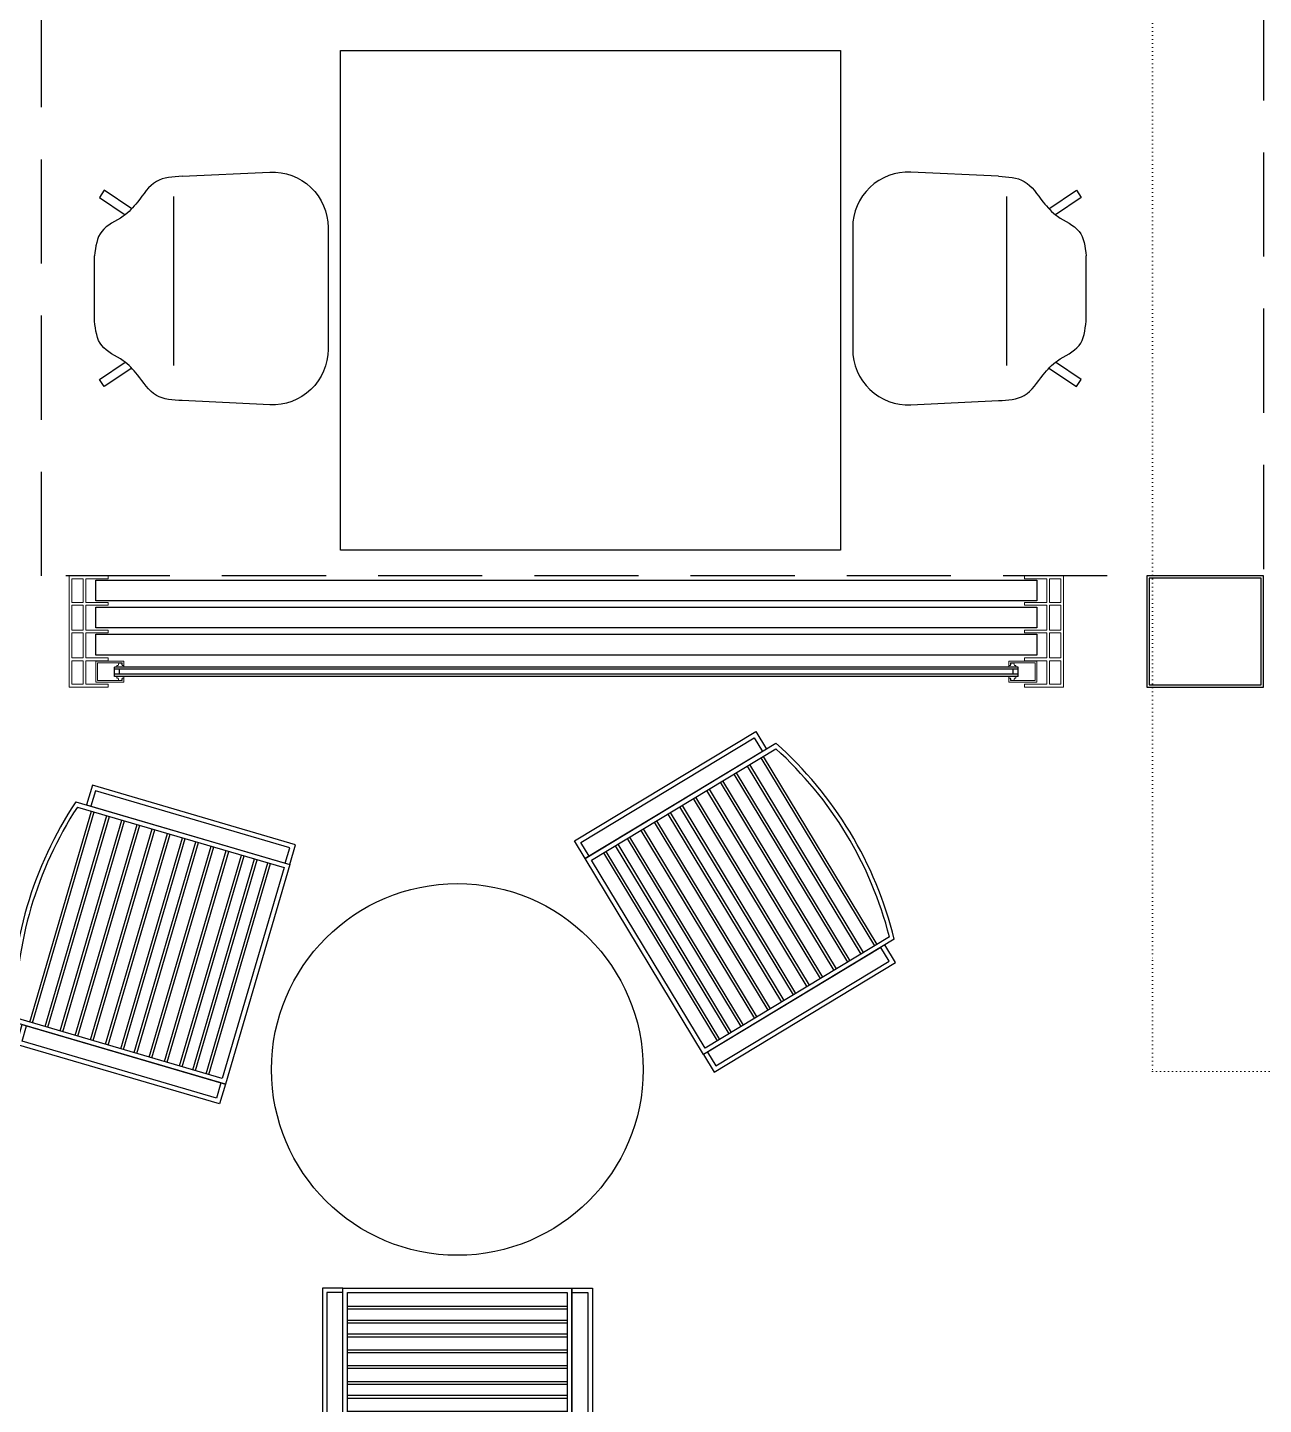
# Model space of a CAD drawing. Header units: centimetres. Extents: x 2135 to 5458, y 2057 to 4523.
# Drawn here: x 3850.1 to 4072.6, y 2696.6 to 2944.5 of the extents above; entities that cross this region are included whole.
import ezdxf

# ---------------------------------------------------------------- set-up
doc = ezdxf.new("R2010")
doc.units = ezdxf.units.CM
doc.header["$LTSCALE"] = 50
doc.linetypes.add('DOT2', pattern=[0.125, 0, -0.125])
doc.linetypes.add('HIDDEN2', pattern=[0.1875, 0.125, -0.0625])
for name, color, linetype in [('BA_gor3', 163, 'Continuous'), ('BA_mat-alcipan-wr', 91, 'Continuous'), ('BA_mat-cam', 131, 'Continuous'), ('BA_mat_metal', 122, 'Continuous'), ('BA_mob-hareketli', 143, 'Continuous'), ('BA_plan-iz-alt', 8, 'HIDDEN2')]:
    doc.layers.add(name, color=color, linetype=linetype)
for name, color, linetype, lineweight in [('BA_mat_steel', 244, 'Continuous', 5), ('BA_MECVUT BİNA', 252, 'Continuous', 5), ('S05_EPDM_Contorno', 31, 'Continuous', 5)]:
    doc.layers.add(name, color=color, linetype=linetype, lineweight=lineweight)

# ---------------------------------------------------------------- blocks, each defined once
blk = doc.blocks.new('A$C5D8425B0')
at = {"layer": 'BA_MECVUT BİNA', "linetype": 'DOT2', "elevation": 0}
blk.add_lwpolyline([(4799.3, -4686.3), (4799.3, 300), (4799.3, 500), (-8648.6, 500), (-9886.7, 500), (-9886.7, 12692), (-9886.7, 12892), (-13347.4, 12892)], dxfattribs=at)
blk = doc.blocks.new('s2')
at = {"layer": 'BA_mob-hareketli'}
for points in [[(39197.3, 63123.8), (39160.2, 63123.8), (39160.2, 63504.8), (39197.3, 63504.8)], [(39609.3, 63123.8), (39646.3, 63123.8), (39646.3, 63504.8), (39609.3, 63504.8)], [(39197.3, 63132), (39168.4, 63132), (39168.4, 63496.6), (39197.3, 63496.6)], [(39609.3, 63132), (39638.1, 63132), (39638.1, 63496.6), (39609.3, 63496.6)]]:
    blk.add_lwpolyline(points, close=True, dxfattribs=at)
for points in [[(39609.3, 63524.9), (39609.3, 63123.8), (39197.3, 63123.8), (39197.3, 63524.9)], [(39601.1, 63519.6), (39601.1, 63132), (39205.5, 63132), (39205.5, 63519.6)], [(39205.5, 63493), (39601.1, 63493)], [(39205.5, 63488), (39601.1, 63488)], [(39205.5, 63464.5), (39601.1, 63464.5)], [(39205.5, 63459.5), (39601.1, 63459.5)], [(39205.5, 63436.1), (39601.1, 63436.1)], [(39205.5, 63431.1), (39601.1, 63431.1)], [(39205.5, 63407.7), (39601.1, 63407.7)], [(39205.5, 63402.7), (39601.1, 63402.7)], [(39205.5, 63379.2), (39601.1, 63379.2)], [(39205.5, 63374.2), (39601.1, 63374.2)], [(39205.5, 63350.8), (39601.1, 63350.8)], [(39205.5, 63345.8), (39601.1, 63345.8)], [(39205.5, 63322.4), (39601.1, 63322.4)], [(39205.5, 63317.4), (39601.1, 63317.4)], [(39205.5, 63297.4), (39601.1, 63297.4)], [(39205.5, 63292.4), (39601.1, 63292.4)], [(39205.5, 63268.9), (39601.1, 63268.9)], [(39205.5, 63263.9), (39601.1, 63263.9)], [(39205.5, 63240.5), (39601.1, 63240.5)], [(39205.5, 63235.5), (39601.1, 63235.5)], [(39205.5, 63212), (39601.1, 63212)], [(39205.5, 63207), (39601.1, 63207)], [(39205.5, 63187.1), (39601.1, 63187.1)], [(39205.5, 63182.1), (39601.1, 63182.1)], [(39205.5, 63162.1), (39601.1, 63162.1)], [(39205.5, 63157.1), (39601.1, 63157.1)]]:
    blk.add_lwpolyline(points, dxfattribs=at)
for radius, start, end in [(692.3, 72.6892, 107.3108), (684.8, 73.2135, 106.7865)]:
    blk.add_arc((39403.3, 62864), radius, start, end, dxfattribs=at)
blk = doc.blocks.new('s3')
at = {"layer": 'BA_mob-hareketli'}
blk.add_lwpolyline([(39859.3, 61058), (39701.5, 61050.5, -0.428206), (39596.7, 61150.4), (39596.7, 61369.6, -0.428206), (39701.5, 61469.4), (39859.3, 61461.9)], format="xyb", dxfattribs=at)
for points in [[(39950.1, 61403.4), (39999.5, 61436.7), (40008.2, 61423.9), (39961.9, 61392.7)], [(39874.4, 61398.4), (39874.4, 61094.6)], [(40017.1, 61318.9), (40017.1, 61201.1)], [(39950.1, 61116.6), (39999.5, 61083.2), (40008.2, 61096.1), (39961.9, 61127.3)]]:
    blk.add_lwpolyline(points, dxfattribs=at)
for points in [[(39859.3, 61461.9), (39905.7, 61452.5), (39939.6, 61415.5), (39965.4, 61390.1), (40004.2, 61362.8), (40017.1, 61318.9)], [(39859.3, 61058), (39905.7, 61067.5), (39939.6, 61104.4), (39965.4, 61129.9), (40004.2, 61157.2), (40017.1, 61201.1)]]:
    blk.add_spline(points, degree=3, dxfattribs=at)
blk = doc.blocks.new('cephe')
at = {"layer": 'BA_gor3'}
for points in [[(7612.84, 2844.99), (7782.22, 2844.99), (7782.22, 2841.24), (7612.84, 2841.24)], [(7612.84, 2840.12), (7782.22, 2840.12), (7782.22, 2836.37), (7612.84, 2836.37)], [(7612.84, 2835.24), (7782.22, 2835.24), (7782.22, 2831.49), (7612.84, 2831.49)]]:
    blk.add_lwpolyline(points, close=True, dxfattribs=at)
at = {"layer": 'BA_mat-cam'}
for p, q in [((7778.86, 2829.33), (7616.2, 2829.33)), ((7616.2, 2827.63), (7616.2, 2829.33)), ((7778.86, 2828.93), (7616.2, 2828.93)), ((7617.1, 2828.03), (7617.1, 2828.93)), ((7777.96, 2828.03), (7777.96, 2828.93)), ((7778.86, 2827.63), (7778.86, 2829.33)), ((7778.86, 2828.03), (7616.2, 2828.03)), ((7778.86, 2827.63), (7616.2, 2827.63))]:
    blk.add_line(p, q, dxfattribs=at)
at = {"layer": 'BA_mat_metal'}
for points in [[(7802.03, 2825.73), (7823.03, 2825.73), (7823.03, 2845.73), (7802.03, 2845.73)], [(7802.43, 2826.13), (7822.63, 2826.13), (7822.63, 2845.33), (7802.43, 2845.33)]]:
    blk.add_lwpolyline(points, close=True, dxfattribs=at)
at = {"layer": 'BA_mat_steel', "ltscale": 10}
for points in [[(7611.03, 2830.48), (7611.03, 2826.23), (7615.03, 2826.23), (7615.03, 2825.73), (7608.03, 2825.73), (7608.03, 2830.48), (7608.03, 2830.48), (7608.03, 2845.73), (7615.03, 2845.73), (7615.03, 2845.23), (7611.03, 2845.23), (7611.03, 2840.98), (7615.03, 2840.98), (7615.03, 2840.48), (7611.03, 2840.48), (7611.03, 2835.98), (7615.03, 2835.98), (7615.03, 2835.48), (7611.03, 2835.48), (7611.03, 2830.98), (7615.03, 2830.98), (7615.03, 2830.48)], [(7784.03, 2830.48), (7784.03, 2826.23), (7780.03, 2826.23), (7780.03, 2825.73), (7787.03, 2825.73), (7787.03, 2830.48), (7787.03, 2830.48), (7787.03, 2845.73), (7780.03, 2845.73), (7780.03, 2845.23), (7784.03, 2845.23), (7784.03, 2840.98), (7780.03, 2840.98), (7780.03, 2840.48), (7784.03, 2840.48), (7784.03, 2835.98), (7780.03, 2835.98), (7780.03, 2835.48), (7784.03, 2835.48), (7784.03, 2830.98), (7780.03, 2830.98), (7780.03, 2830.48)]]:
    blk.add_lwpolyline(points, close=True, dxfattribs=at)
at = {"layer": 'BA_mat_steel'}
for points in [[(7608.53, 2845.23), (7608.53, 2840.98), (7610.53, 2840.98), (7610.53, 2845.23)], [(7786.53, 2845.23), (7786.53, 2840.98), (7784.53, 2840.98), (7784.53, 2845.23)], [(7608.53, 2840.48), (7608.53, 2835.98), (7610.53, 2835.98), (7610.53, 2840.48)], [(7786.53, 2840.48), (7786.53, 2835.98), (7784.53, 2835.98), (7784.53, 2840.48)], [(7608.53, 2835.48), (7608.53, 2830.98), (7610.53, 2830.98), (7610.53, 2835.48)], [(7786.53, 2835.48), (7786.53, 2830.98), (7784.53, 2830.98), (7784.53, 2835.48)], [(7608.53, 2826.23), (7608.53, 2830.48), (7610.53, 2830.48), (7610.53, 2826.23)], [(7786.53, 2826.23), (7786.53, 2830.48), (7784.53, 2830.48), (7784.53, 2826.23)]]:
    blk.add_lwpolyline(points, close=True, dxfattribs=at)
at = {"layer": 'BA_mat_steel', "ltscale": 10}
for points in [[(7610.53, 2830.48), (7608.53, 2830.48)], [(7784.53, 2830.48), (7786.53, 2830.48)]]:
    blk.add_lwpolyline(points, dxfattribs=at)
at = {"layer": 'BA_mat_steel'}
for points in [[(7617.84, 2827.33), (7617.84, 2826.62), (7612.84, 2826.62), (7612.84, 2830.37), (7617.84, 2830.37), (7617.84, 2829.63)], [(7617.54, 2827.33), (7617.54, 2826.92), (7613.14, 2826.92), (7613.14, 2830.07), (7617.54, 2830.07), (7617.54, 2829.63)], [(7777.22, 2827.33), (7777.22, 2826.62), (7782.22, 2826.62), (7782.22, 2830.37), (7777.22, 2830.37), (7777.22, 2829.63)], [(7777.52, 2827.33), (7777.52, 2826.92), (7781.92, 2826.92), (7781.92, 2830.07), (7777.52, 2830.07), (7777.52, 2829.63)]]:
    blk.add_lwpolyline(points, dxfattribs=at)
at = {"layer": 'S05_EPDM_Contorno'}
for points in [[(7617.84, 2829.63), (7617.84, 2829.33), (7616.6, 2829.33), (7616.6, 2829.63), (7616.87, 2829.63), (7616.99, 2830.03), (7617.46, 2830.03), (7617.57, 2829.63), (7617.84, 2829.63)], [(7777.22, 2829.63), (7777.22, 2829.33), (7778.46, 2829.33), (7778.46, 2829.63), (7778.19, 2829.63), (7778.07, 2830.03), (7777.6, 2830.03), (7777.49, 2829.63), (7777.22, 2829.63)], [(7617.84, 2827.33), (7617.84, 2827.63), (7616.6, 2827.63), (7616.6, 2827.33), (7616.87, 2827.33), (7616.99, 2826.93), (7617.46, 2826.93), (7617.57, 2827.33), (7617.84, 2827.33)], [(7777.22, 2827.33), (7777.22, 2827.63), (7778.46, 2827.63), (7778.46, 2827.33), (7778.19, 2827.33), (7778.07, 2826.93), (7777.6, 2826.93), (7777.49, 2827.33), (7777.22, 2827.33)]]:
    blk.add_lwpolyline(points, dxfattribs=at)

msp = doc.modelspace()

# ---------------------------------------------------------------- linework, layer by layer
at = {"layer": 'BA_mob-hareketli'}
msp.add_lwpolyline([(3906.4, 2850.35), (3906.4, 2940.35), (3996.4, 2940.35), (3996.4, 2850.35), (3906.4, 2850.35)], dxfattribs=at)
msp.add_circle((3927.45, 2756.9), 33.46, dxfattribs=at)
at = {"layer": 'BA_plan-iz-alt', "ltscale": 3}
msp.add_lwpolyline([(3852.57, 3765.73), (4072.57, 3765.73), (4072.57, 2845.73), (3852.57, 2845.73)], close=True, dxfattribs=at)

# ---------------------------------------------------------------- block references
at = {"yscale": 0.1, "zscale": 0.1, "rotation": 180}
for p, xscale in [((7863.84, 9023.49), 0.1), ((38.95, 9023.49), -0.1)]:
    msp.add_blockref('s3', p, dxfattribs=dict(at, xscale=xscale))
at = {"layer": 'BA_mat-alcipan-wr', "xscale": 0.1, "yscale": 0.1, "zscale": 0.1, "rotation": 180}
msp.add_blockref('A$C5D8425B0', (3063.9, 4045.73), dxfattribs=at)
at = {"layer": 'BA_mat-cam'}
msp.add_blockref('cephe', (-3750.46, 0), dxfattribs=at)
at = {"layer": 'BA_mob-hareketli', "xscale": 0.1, "yscale": 0.1, "zscale": 0.1}
for p, rotation in [((-3479.34, 2885.76), 301.1376900784999), ((8841.63, -2781.9), 73.67337056213559), ((7867.78, 9029.93), 180)]:
    msp.add_blockref('s2', p, dxfattribs=dict(at, rotation=rotation))

doc.saveas('drawing.dxf')
